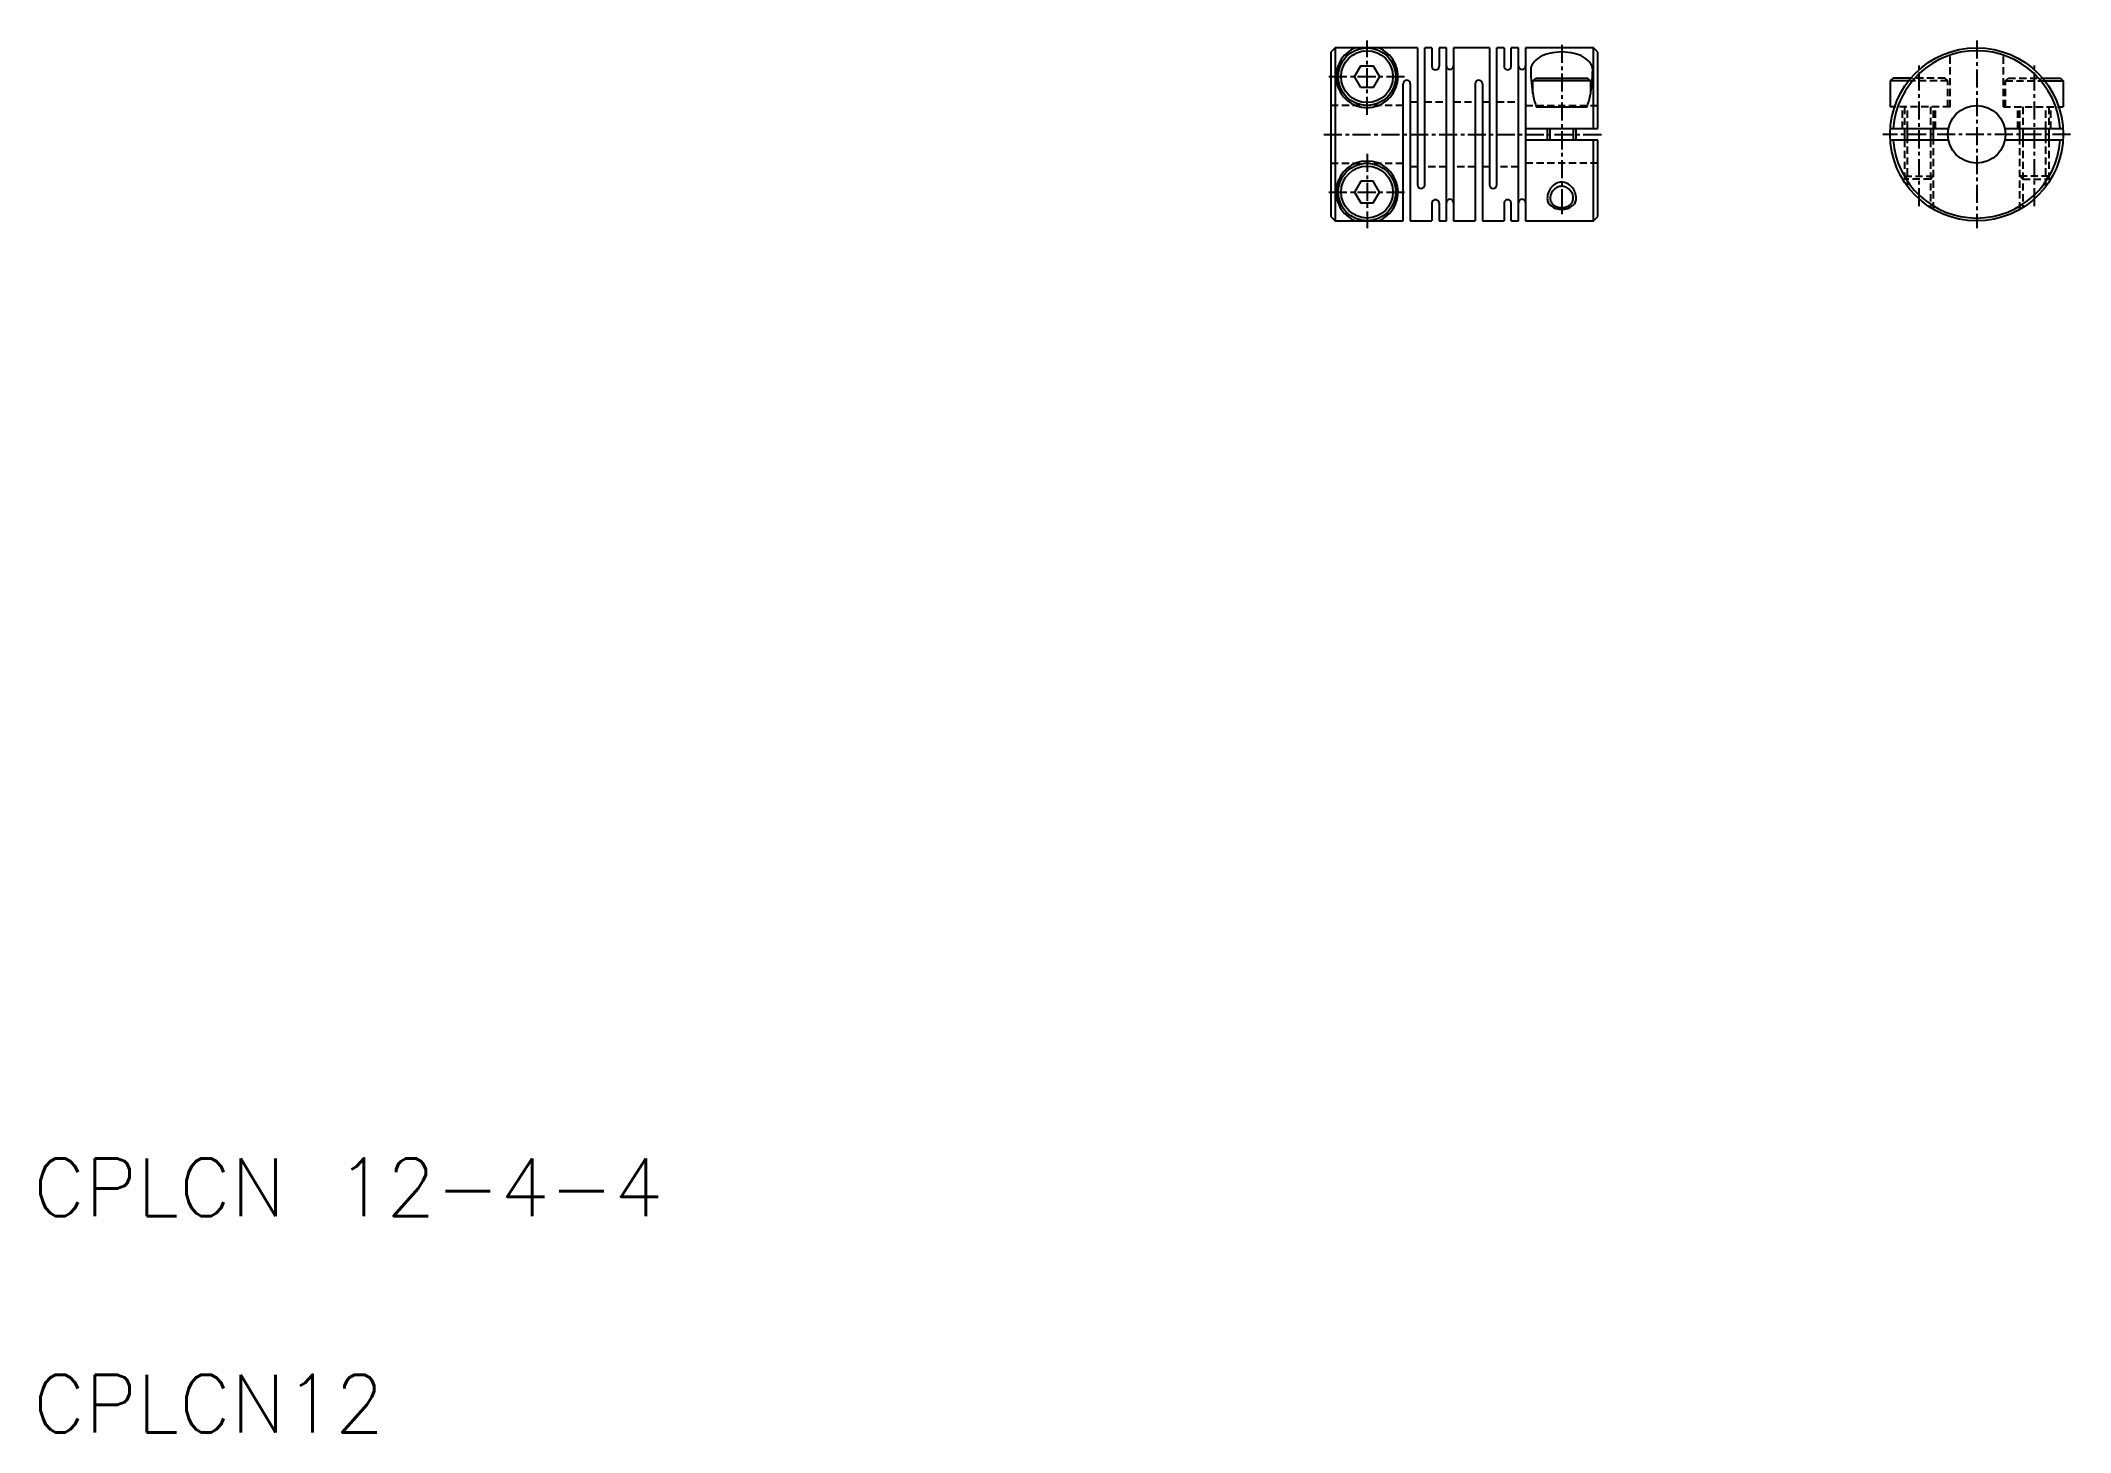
# Model space of a CAD drawing. Extents: x 11 to 151, y 10 to 106.
import ezdxf

# ---------------------------------------------------------------- set-up
doc = ezdxf.new("R2010")
doc.units = 0
doc.linetypes.add('CENTER', pattern=[2, 1.25, -0.25, 0.25, -0.25])
doc.linetypes.add('DASHED', pattern=[0.75, 0.5, -0.25])
doc.layers.get('0').update_dxf_attribs({"linetype": 'CONTINUOUS'})
doc.layers.add('CENTER', color=1, linetype='CENTER')
doc.styles.get("Standard").update_dxf_attribs({"font": 'txt.shx'})

msp = doc.modelspace()

# ---------------------------------------------------------------- linework, layer by layer
at = {"color": 7, "linetype": 'CONTINUOUS'}
for p, q in [((100.3, 106), (100, 105.7)), ((100, 105.7), (100, 94.3)), ((100.3, 106), (100.3, 94)), ((106, 106), (100.3, 106)), ((106, 106), (106, 96.5)), ((106.5, 96.5), (106.5, 106)), ((107, 106), (106.5, 106)), ((107, 106), (107, 104.72)), ((108, 106), (107.5, 106)), ((107.5, 106), (107.5, 104.72)), ((108, 94), (108, 106)), ((108.5, 106), (108.5, 94)), ((111, 106), (108.5, 106)), ((111, 106), (111, 96.5)), ((111.5, 96.5), (111.5, 106)), ((112, 106), (111.5, 106)), ((112, 106), (112, 104.72)), ((113, 106), (112.5, 106)), ((112.5, 104.72), (112.5, 106)), ((113, 94), (113, 106)), ((113.5, 106), (113.5, 94)), ((118.2, 106), (113.5, 106)), ((118.2, 100.4), (118.2, 106)), ((118.5, 105.7), (118.2, 106)), ((118.5, 100.4), (118.5, 105.7)), ((105, 94), (105, 103.5)), ((105.5, 103.5), (105.5, 94)), ((110, 103.5), (110, 94)), ((110.5, 103.5), (110.5, 94)), ((114, 103.7), (114.2, 103.9)), ((118, 103.7), (114, 103.7)), ((114, 102.81), (114, 103.7)), ((114.2, 103.9), (117.8, 103.9)), ((118, 103.7), (117.8, 103.9)), ((118, 103.7), (118, 102.81)), ((138.98, 103.9), (138.78, 103.7)), ((140.05, 103.7), (138.78, 103.7)), ((138.78, 103.7), (138.78, 101.9)), ((140.22, 103.9), (138.98, 103.9)), ((149.34, 103.9), (150.58, 103.9)), ((149.5, 103.7), (150.78, 103.7)), ((150.58, 103.9), (150.78, 103.7)), ((150.78, 103.7), (150.78, 101.9)), ((114.24, 101.9), (117.76, 101.9)), ((139.09, 101.9), (138.78, 101.9)), ((150.47, 101.9), (150.78, 101.9)), ((113.5, 100.4), (118.5, 100.4)), ((115, 100.4), (115, 99.6)), ((117, 99.6), (117, 100.4)), ((138.79, 100.4), (142.82, 100.4)), ((139.78, 100.4), (139.78, 99.6)), ((141.78, 99.6), (141.78, 100.4)), ((146.74, 100.4), (150.76, 100.4)), ((147.78, 99.6), (147.78, 100.4)), ((149.78, 100.4), (149.78, 99.6)), ((118.5, 99.6), (113.5, 99.6)), ((118.2, 94), (118.2, 99.6)), ((118.5, 94.3), (118.5, 99.6)), ((142.82, 99.6), (138.79, 99.6)), ((150.76, 99.6), (146.74, 99.6)), ((110.75, 97.75), (110.75, 97.75)), ((110.87, 97.75), (110.87, 97.75)), ((107, 95.22), (107, 94)), ((107.5, 95.22), (107.5, 94)), ((112, 95.22), (112, 94)), ((112.5, 94), (112.5, 95.22)), ((100, 94.3), (100.3, 94)), ((100.3, 94), (105, 94)), ((105.5, 94), (107, 94)), ((107.5, 94), (108, 94)), ((108.5, 94), (110, 94)), ((110.5, 94), (112, 94)), ((112.5, 94), (113, 94)), ((113.5, 94), (118.2, 94)), ((118.2, 94), (118.5, 94.3))]:
    msp.add_line(p, q, dxfattribs=at)
at = {"color": 3, "linetype": 'DASHED'}
for p, q in [((142.93, 101.9), (142.93, 105.71)), ((146.63, 101.9), (146.63, 105.71)), ((142.78, 103.7), (140.05, 103.7)), ((142.58, 103.9), (140.22, 103.9)), ((142.78, 103.7), (142.58, 103.9)), ((142.78, 101.9), (142.78, 103.7)), ((146.78, 103.7), (146.98, 103.9)), ((146.78, 101.9), (146.78, 103.7)), ((146.78, 103.7), (149.5, 103.7)), ((146.98, 103.9), (149.34, 103.9)), ((105, 102), (100, 102)), ((105.5, 102.25), (106, 102.25)), ((106.5, 102.25), (108, 102.25)), ((108.5, 102.25), (110, 102.25)), ((110.5, 102.25), (111, 102.25)), ((111.5, 102.25), (113, 102.25)), ((113.5, 102), (118.5, 102)), ((142.93, 101.9), (139.09, 101.9)), ((139.63, 100.4), (139.63, 101.9)), ((139.78, 101.9), (139.78, 100.4)), ((139.98, 100.4), (139.98, 101.9)), ((141.58, 101.9), (141.58, 100.4)), ((141.78, 100.4), (141.78, 101.9)), ((141.93, 100.4), (141.93, 101.9)), ((146.63, 101.9), (150.47, 101.9)), ((147.63, 100.4), (147.63, 101.9)), ((147.78, 100.4), (147.78, 101.9)), ((147.98, 101.9), (147.98, 100.4)), ((149.58, 100.4), (149.58, 101.9)), ((149.78, 101.9), (149.78, 100.4)), ((149.93, 100.4), (149.93, 101.9)), ((139.78, 99.6), (139.78, 96.68)), ((139.98, 96.4), (139.98, 99.6)), ((141.58, 99.6), (141.58, 94.92)), ((141.78, 94.8), (141.78, 99.6)), ((147.78, 94.8), (147.78, 99.6)), ((147.98, 99.6), (147.98, 94.92)), ((149.58, 96.4), (149.58, 99.6)), ((149.78, 99.6), (149.78, 96.68)), ((100, 98), (105, 98)), ((106, 97.75), (105.5, 97.75)), ((108, 97.75), (106.5, 97.75)), ((110, 97.75), (108.5, 97.75)), ((111, 97.75), (110.5, 97.75)), ((113, 97.75), (111.5, 97.75)), ((118.5, 98), (113.5, 98)), ((139.98, 96.9), (139.78, 97.1)), ((139.78, 97.1), (141.78, 97.1)), ((141.58, 96.9), (139.98, 96.9)), ((141.78, 97.1), (141.58, 96.9)), ((149.78, 97.1), (147.78, 97.1)), ((147.78, 97.1), (147.98, 96.9)), ((147.98, 96.9), (149.58, 96.9)), ((149.58, 96.9), (149.78, 97.1))]:
    msp.add_line(p, q, dxfattribs=at)
at = {"color": 3, "linetype": 'CONTINUOUS'}
for p, q in [((115.2, 99.6), (115.2, 100.4)), ((116.8, 100.4), (116.8, 99.6)), ((139.98, 99.6), (139.98, 100.4)), ((141.58, 100.4), (141.58, 99.6)), ((147.98, 100.4), (147.98, 99.6)), ((149.58, 99.6), (149.58, 100.4))]:
    msp.add_line(p, q, dxfattribs=at)
at = {"color": 7, "linetype": 'CONTINUOUS'}
for points in [[(118.15, 104.47, 0.157417), (118.01, 104.9, 0.106568), (117.52, 105.35, 0.072099), (116.86, 105.61, 0.058488), (116, 105.71, 0.058488), (115.14, 105.61, 0.072099), (114.48, 105.35, 0.106568), (113.99, 104.9, 0.157417), (113.85, 104.47, 0.157417)], [(113.85, 104.47, 0.049181), (114.03, 102.66, 0.034762), (114.24, 101.9, 0.103234)], [(117.76, 101.9, 0.034762), (117.97, 102.66, 0.049181), (118.15, 104.47, 0.049181)], [(116, 96.4, 0.106438), (115.7, 96.33, 0.101435), (115.43, 96.14, 0.09508), (115.26, 95.87, 0.091027), (115.2, 95.53, 0.091027)], [(116.8, 95.53, 0.091027), (116.74, 95.87, 0.09508), (116.57, 96.14, 0.101435), (116.3, 96.33, 0.106438), (116, 96.4, 0.106438)], [(115.2, 95.53, 0.126235), (115.26, 95.31, 0.10599), (115.43, 95.1, 0.086054), (115.68, 94.97, 0.075836), (116, 94.92, 0.075836)], [(116, 94.92, 0.075836), (116.32, 94.97, 0.086054), (116.57, 95.1, 0.10599), (116.74, 95.31, 0.126235), (116.8, 95.53, 0.126235)]]:
    msp.add_lwpolyline(points, format="xyb", dxfattribs=at)
for points in [[(102.07, 103.25), (101.63, 104), (102.07, 104.75), (102.93, 104.75), (103.37, 104), (102.93, 103.25)], [(102.07, 96.75), (101.63, 96), (102.07, 95.25), (102.93, 95.25), (103.37, 96), (102.93, 96.75)]]:
    msp.add_lwpolyline(points, close=True, dxfattribs=at)
at = {"color": 3, "linetype": 'CONTINUOUS'}
for points in [[(116, 96.68, 0.112067), (115.62, 96.6, 0.103117), (115.29, 96.34, 0.092558), (115.08, 95.98, 0.086263), (115, 95.53, 0.086263)], [(117, 95.53, 0.086263), (116.92, 95.98, 0.092558), (116.71, 96.34, 0.103117), (116.38, 96.6, 0.112067), (116, 96.68, 0.112067)], [(115, 95.53, 0.13065), (115.07, 95.26, 0.106519), (115.29, 95.02, 0.084022), (115.6, 94.86, 0.07297), (116, 94.8, 0.07297)], [(116, 94.8, 0.07297), (116.4, 94.86, 0.084022), (116.71, 95.02, 0.106519), (116.93, 95.26, 0.13065), (117, 95.53, 0.13065)]]:
    msp.add_lwpolyline(points, format="xyb", dxfattribs=at)
at = {"color": 7, "linetype": 'CONTINUOUS'}
for centre, radius in [((102.5, 104), 2), ((102.5, 104), 1.8), ((144.78, 100), 6), ((144.78, 100), 2), ((102.5, 96), 2), ((102.5, 96), 1.8)]:
    msp.add_circle(centre, radius, dxfattribs=at)
for centre, radius, start, end in [((102.5, 104), 2.15, 111.5289, 68.4711), ((144.78, 100), 5.8, 3.9546, 176.0454), ((107.25, 104.72), 0.25, 180, 0), ((108.25, 104.75), 0.25, 180, 0), ((112.25, 104.72), 0.25, 180, 0), ((113.25, 104.75), 0.25, 180, 0), ((105.25, 103.5), 0.25, 0, 180), ((110.25, 103.5), 0.25, 0, 180), ((144.78, 100), 5.8, 183.9546, 356.0454), ((102.5, 96), 2.15, 291.5289, 248.4711), ((106.25, 96.5), 0.25, 180, 0), ((111.25, 96.5), 0.25, 180, 0), ((107.25, 95.22), 0.25, 0, 180), ((108.25, 95.25), 0.25, 0, 180), ((112.25, 95.22), 0.25, 0, 180), ((113.25, 95.25), 0.25, 0, 180)]:
    msp.add_arc(centre, radius, start, end, dxfattribs=at)
at = {"layer": 'CENTER', "color": 1, "linetype": 'CENTER'}
for p, q in [((102.5, 101.35), (102.5, 106.5)), ((116, 106.21), (116, 94.3)), ((144.78, 106.5), (144.78, 93.5)), ((140.78, 95.03), (140.78, 104.97)), ((148.78, 95.03), (148.78, 104.97)), ((99.85, 104), (105.15, 104)), ((99.5, 100), (119, 100)), ((151.28, 100), (138.28, 100)), ((102.5, 98.65), (102.5, 93.5)), ((99.85, 96), (105.15, 96))]:
    msp.add_line(p, q, dxfattribs=at)

# ---------------------------------------------------------------- texts
at = {"color": 7, "linetype": 'CONTINUOUS'}
for s, p in [('CPLCN 12-4-4', (10, 25)), ('CPLCN12', (10, 10))]:
    msp.add_text(s, height=4, dxfattribs=at).set_placement(p)

doc.saveas('drawing.dxf')
